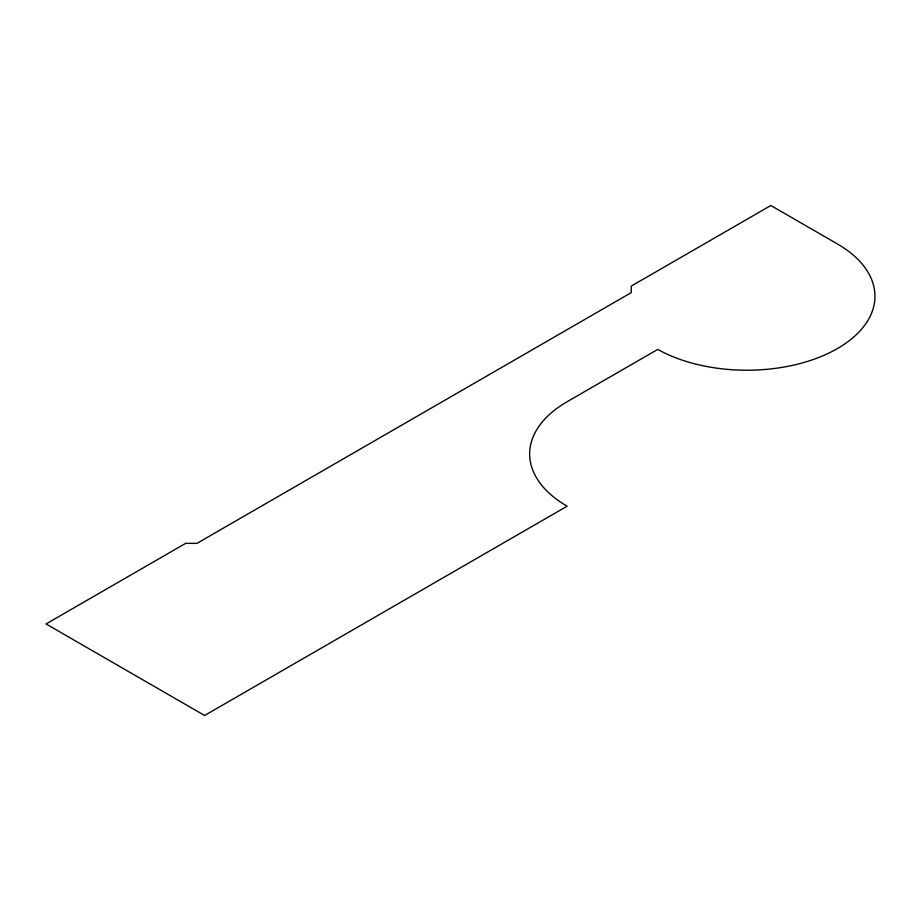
<?xml version="1.0" encoding="UTF-8"?>
<svg xmlns="http://www.w3.org/2000/svg" width="921" height="921" viewBox="0 0 921 921"><rect width="100%" height="100%" fill="white"/><g stroke="black" fill="none" stroke-linecap="round" stroke-linejoin="round"><path stroke-width="1.38" d="M185.639 543.367L46.05 623.954L204.6 715.49L567.129 506.193A127.927 73.864 0 0 1 567.129 401.729L657.732 349.416A128.123 73.968 0 0 0 838.168 348.126A128.123 73.968 0 0 0 837.419 243.95L770.831 205.51L631.242 286.097L631.242 292.636L196.967 543.367L185.639 543.367"/></g></svg>
